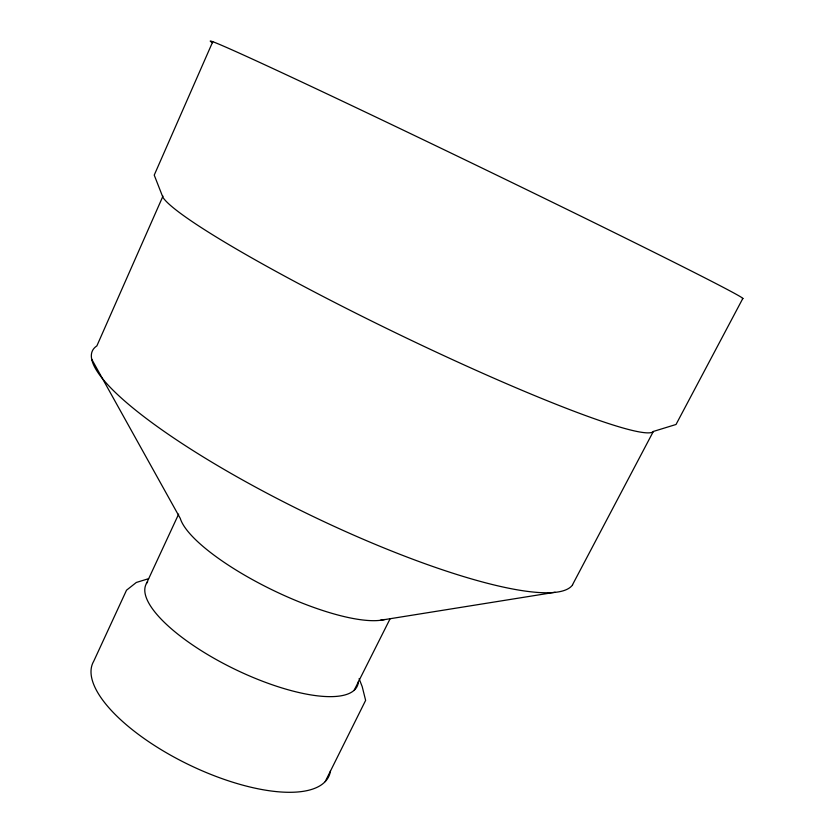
<?xml version="1.0" encoding="UTF-8"?>
<svg xmlns="http://www.w3.org/2000/svg" width="834" height="834" viewBox="0 0 834 834"><rect width="100%" height="100%" fill="white"/><g stroke="black" fill="none" stroke-linecap="round" stroke-linejoin="round"><path stroke-width="1.25" d="M212.774 41.7L154.227 175.109L162.964 197.439A273.229 24.092 25.8 0 0 411.516 340.449A273.229 24.092 25.8 0 0 653.47 431.512M162.974 196.105L96.859 345.912A267.203 53.188 25.8 0 0 291.639 505.936A267.203 53.188 25.8 0 0 572.614 584.853M146.43 583.539L178.653 514.098M354.148 690.302L390.103 618.786M325.218 781.594L365.626 700.383L362.217 686.663L359.1 678.657M572.499 584.79L653.345 431.449L676.02 424.485L742.833 298.447M148.598 578.681L136.317 582.466L126.518 590.211L93.721 661.247A130.907 50.259 25.8 0 0 194.207 767.249A130.907 50.259 25.8 0 0 330.493 770.824M380.252 620.308L555.152 592.255M91.615 359.068L180.3 518.456A118.543 31.994 25.8 0 0 269.872 588.721A118.543 31.994 25.8 0 0 384.724 619.485M212.524 42.753A295.82 3.961 25.8 0 1 468.208 161.358A295.82 3.961 25.8 0 1 742.375 298.551M358.443 681.357A117.25 37.905 25.8 0 1 237.961 670.734A117.25 37.905 25.8 0 1 147.681 581.715"/></g></svg>
